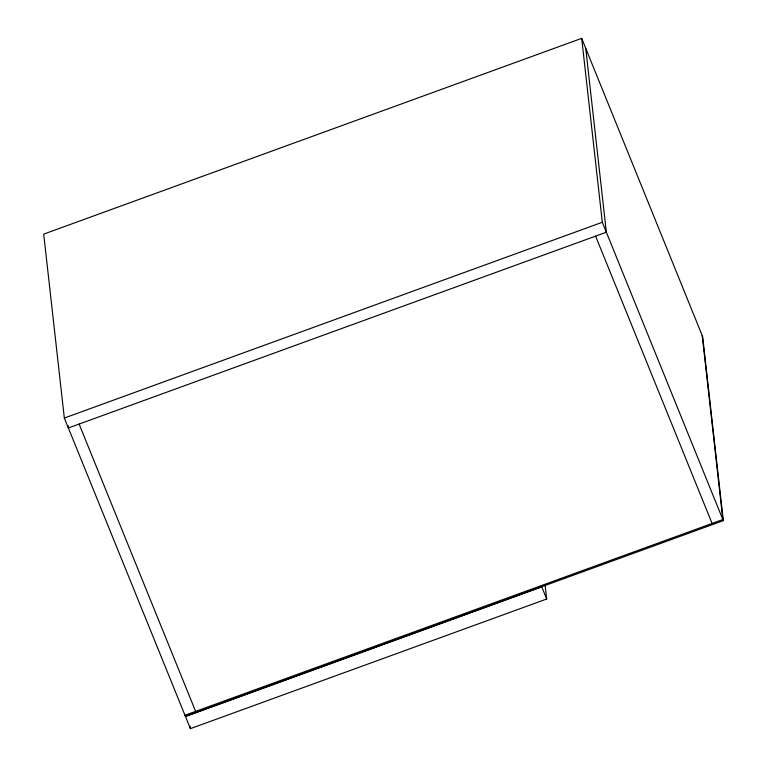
<?xml version="1.0" encoding="UTF-8"?>
<svg xmlns="http://www.w3.org/2000/svg" width="767" height="767" viewBox="0 0 767 767"><rect width="100%" height="100%" fill="white"/><g stroke="black" fill="none" stroke-linecap="round" stroke-linejoin="round"><path stroke-width="1.15" d="M185.307 716.416L723.3 520.64L702.668 336.723L581.693 38.35L43.7 234.117L64.332 418.044L190.408 728.65L546.679 599.008L545.078 584.751M64.332 418.044L602.316 222.267L581.693 38.35M184.866 715.304L722.85 519.537L702.227 335.62M185.48 716.493L541.751 586.851L546.679 599.008M602.316 222.267L723.3 520.64M595.595 236.131L712.543 524.561M79.126 424.074L196.074 712.495M585.72 48.292L606.352 232.219L68.359 427.986L68.1 425.618M190.149 726.272L190.408 728.65"/></g></svg>
